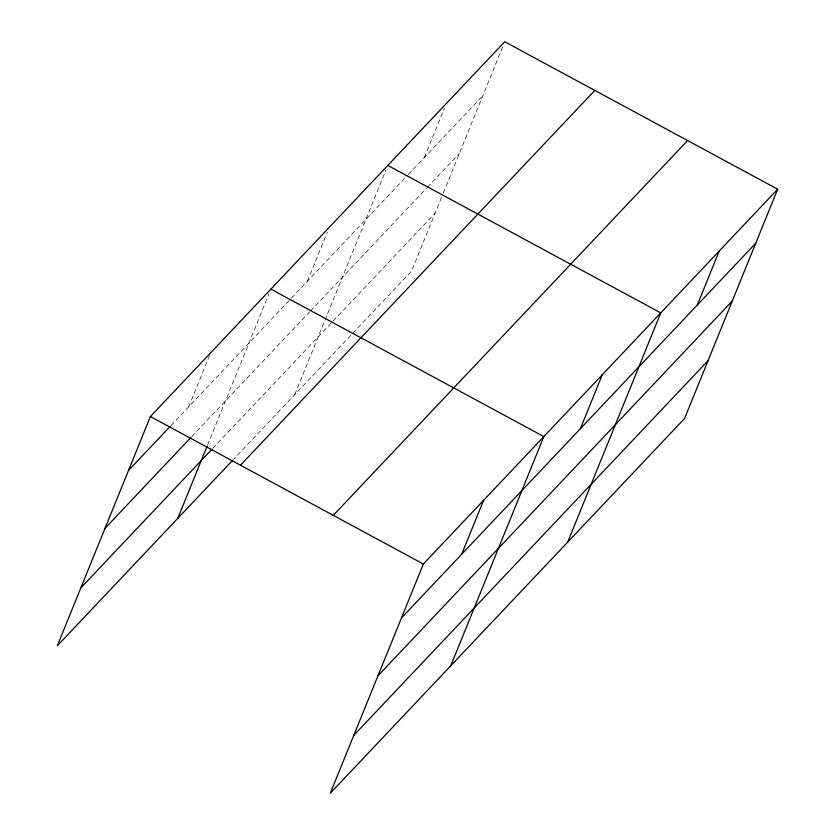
<?xml version="1.0" encoding="UTF-8"?>
<svg xmlns="http://www.w3.org/2000/svg" width="835" height="835" viewBox="0 0 835 835"><rect width="100%" height="100%" fill="white"/><g stroke="black" fill="none" stroke-linecap="round" stroke-linejoin="round"><path stroke-width="0.63" stroke-dasharray="4.17 3.13" d="M188.731 406.791L210.149 354.04M207.571 445.013L268.922 293.92M307.426 281.238L327.383 232.078M294.713 394.673L385.853 170.236M424.347 157.554L444.314 108.393M441.423 197.644L411.645 270.978L233.591 459.323M443.354 192.885L502.774 46.551M171.008 425.537L290.59 299.034M291.478 298.095L407.522 175.35M408.409 174.411L482.818 95.712M191.81 436.528L309.628 311.904M310.516 310.964L426.549 188.219M427.436 187.28L459.333 153.546M212.789 448.332L332.372 321.83M333.259 320.901L435.129 213.144"/><path stroke-width="1.25" d="M777.677 189.211L423.355 564.022L330.274 793.25L684.596 418.45L777.677 189.211L504.726 41.75L150.404 416.55L57.323 645.789L232.704 460.262M177.792 518.358L207.08 446.214M461.682 554.252L483.59 500.301M450.743 665.819L543.825 436.58L270.874 289.119M580.377 428.699L602.296 374.738M567.675 542.134L660.756 312.895L387.795 165.434M697.308 305.015L719.217 251.053M128.486 470.512L170.121 426.466M105.001 528.346L190.923 437.457M80.807 587.944L211.902 449.272M240.48 465.22L594.802 90.41M333.28 515.352L687.602 140.551M401.447 617.973L755.769 243.173M377.963 675.818L732.285 301.007M353.758 735.405L708.09 360.605M150.404 416.55L423.355 564.022"/></g></svg>
